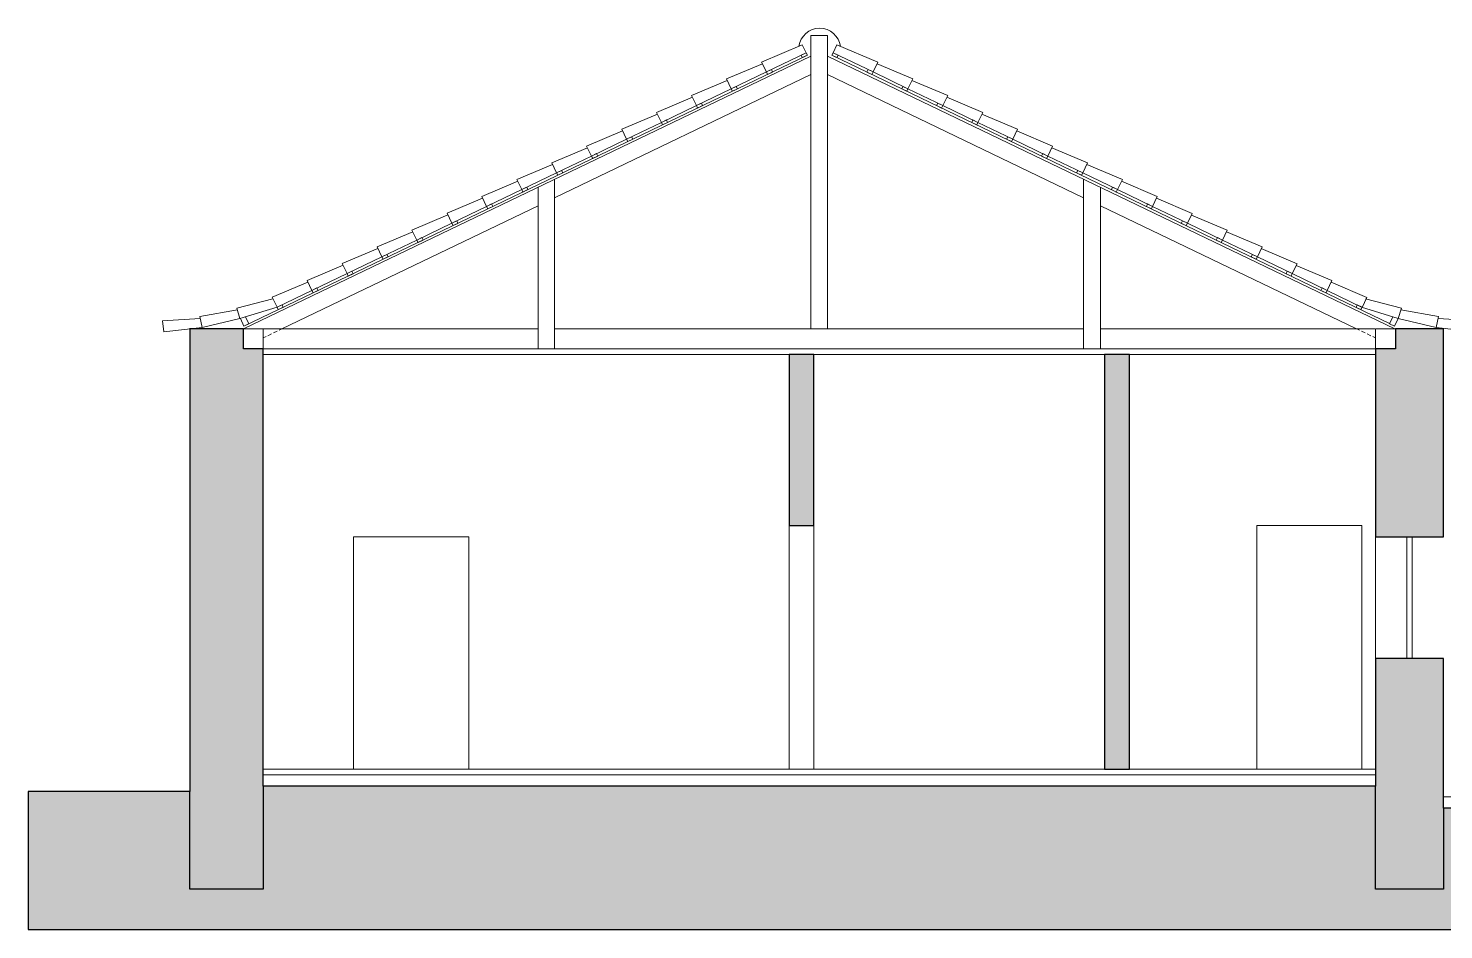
# Model space of a CAD drawing. Header units: millimetres. Extents: x 11716 to 31909, y -5900 to 914.
# Drawn here: x 11716 to 22413, y -5900 to 914 of the extents above; entities that cross this region are included whole.
import ezdxf

# ---------------------------------------------------------------- set-up
doc = ezdxf.new("R2010")
doc.units = ezdxf.units.MM
for name, color, linetype, lineweight in [('A-ALV-___-___-EXI', 250, 'Continuous', 25), ('A-BAS-___-___-EXI', 250, 'Continuous', 25), ('A-COB-___-___-EXI', 250, 'Continuous', 25), ('A-JAN-___-___-EXI', 250, 'Continuous', 25), ('A-PIS-___-___-EXI', 250, 'Continuous', 25), ('A-POR-___-___-EXI', 250, 'Continuous', 25)]:
    doc.layers.add(name, color=color, linetype=linetype, lineweight=lineweight)

msp = doc.modelspace()

# ---------------------------------------------------------------- hatches: boundary and pattern name
at = {"layer": 'A-ALV-___-___-EXI'}
h = msp.add_hatch(color=11, dxfattribs=at)
h.paths.add_polyline_path([(21897, -5594), (22413, -5594), (22413, -3851), (21897, -3851), (21897, -4981)])
h.paths.add_polyline_path([(25760, -5594), (25760, -4855), (25509, -4855), (25509, -5594)])
h.paths.add_polyline_path([(12937, -5594), (13492, -5594), (13492, -1510), (13342, -1510), (13342, -1359), (12937, -1359), (12937, -5320)])
h.paths.add_polyline_path([(22413, -2930), (22413, -1359), (22048, -1359), (22048, -1510), (21897, -1510), (21897, -2930)])
h = msp.add_hatch(color=11, dxfattribs=at)
h.paths.add_polyline_path([(25509, -4855), (25760, -4855), (25760, -4186), (25509, -4186)])
h.paths.add_polyline_path([(19851, -4687), (20039, -4687), (20039, -1552), (19851, -1552)])
h.paths.add_polyline_path([(17653, -2846), (17653, -1552), (17466, -1552), (17466, -2846)])
h.paths.add_polyline_path([(25760, -2720), (25760, -2344), (25509, -2344), (25509, -2720)])
at = {"layer": 'A-BAS-___-___-EXI', "true_color": 0xcb9898}
msp.add_hatch(color=253, dxfattribs=at).paths.add_polyline_path([(31909, -5900), (31909, -4939), (25760, -4939), (25760, -5594), (25509, -5594), (25509, -4981), (22413, -4981), (22413, -5594), (21897, -5594), (21897, -4814), (13492, -4814), (13492, -5594), (12937, -5594), (12937, -4855), (11716, -4855), (11716, -5900)])

# ---------------------------------------------------------------- linework, layer by layer
at = {"layer": 'A-ALV-___-___-EXI'}
for points in [[(13492, -4814), (13492, -1510), (13342, -1510), (13342, -1359), (12937, -1359), (12937, -4855)], [(22413, -4981), (22413, -3851), (21897, -3851), (21897, -4814)]]:
    msp.add_lwpolyline(points, dxfattribs=at)
for points in [[(22413, -1359), (22048, -1359), (22048, -1510), (21897, -1510), (21897, -2930), (22413, -2930)], [(17653, -2846), (17653, -1552), (17466, -1552), (17466, -2846)], [(19851, -1552), (19851, -4687), (20039, -4687), (20039, -1552)]]:
    msp.add_lwpolyline(points, close=True, dxfattribs=at)
at = {"layer": 'A-BAS-___-___-EXI'}
msp.add_lwpolyline([(11716, -5900), (31909, -5900), (31909, -4939), (25760, -4939), (25760, -5594), (25509, -5594), (25509, -4981), (22413, -4981), (22413, -5594), (21897, -5594), (21897, -4814), (13492, -4814), (13492, -5594), (12937, -5594), (12937, -4855), (11716, -4855)], close=True, dxfattribs=at)
at = {"layer": 'A-COB-___-___-EXI', "color": 28, "lineweight": 15}
for p, q in [((13342, -1359), (17630, 704)), ((13345, -1339), (17604, 710)), ((17756, 704), (22045, -1359)), ((17789, 710), (22010, -1320)), ((15694, -368), (17630, 565)), ((17756, 565), (19692, -368)), ((15569, -1510), (15569, -288)), ((15694, -1510), (15694, -228)), ((19692, -1510), (19692, -228)), ((19819, -1510), (19819, -288)), ((12933, -1359), (12937, -1359)), ((15569, -1359), (13492, -1359)), ((13597, -1376), (13569, -1389)), ((19692, -1359), (15694, -1359)), ((21778, -1369), (21758, -1359)), ((21821, -1389), (21792, -1376)), ((13513, -1416), (13492, -1426)), ((13555, -1396), (13527, -1410)), ((21863, -1410), (21835, -1396)), ((21897, -1426), (21877, -1416)), ((13492, -1510), (21894, -1510)), ((13492, -1552), (17466, -1552)), ((17653, -1552), (19851, -1552)), ((20039, -1552), (21894, -1552))]:
    msp.add_line(p, q, dxfattribs=at)
at = {"layer": 'A-COB-___-___-EXI', "color": 28, "lineweight": 15, "flags": 128}
for points in [[(17630, -1359), (17630, 859), (17756, 859), (17756, -1359), (19692, -1359)], [(17294, 584), (17029, 457), (16993, 532), (17264, 646)], [(18101, 584), (18364, 456), (18400, 532), (18131, 646)], [(17029, 457), (16765, 330), (16729, 405), (16999, 519)], [(18364, 456), (18628, 329), (18665, 405), (18394, 519)], [(16765, 330), (16501, 202), (16465, 278), (16735, 392)], [(18628, 329), (18893, 202), (18929, 278), (18658, 392)], [(16501, 202), (16237, 75), (16201, 151), (16472, 265)], [(18893, 202), (19156, 75), (19192, 151), (18923, 265)], [(16237, 75), (15973, -52), (15936, 24), (16207, 138)], [(19156, 75), (19421, -52), (19457, 24), (19186, 138)], [(15973, -52), (15709, -179), (15673, -103), (15943, 11)], [(19421, -52), (19685, -179), (19721, -103), (19451, 11)], [(15709, -179), (15445, -306), (15409, -230), (15679, -116)], [(19685, -179), (19948, -306), (19985, -230), (19715, -116)], [(15445, -306), (15180, -433), (15144, -357), (15415, -243)], [(19948, -306), (20213, -433), (20249, -358), (19978, -243)], [(13611, -1369), (13632, -1359), (15569, -428)], [(15180, -433), (14917, -560), (14881, -484), (15150, -370)], [(21894, -1359), (19819, -1359), (21754, -1359), (19819, -428)], [(20213, -433), (20477, -560), (20513, -485), (20243, -371)], [(14917, -560), (14652, -687), (14616, -611), (14887, -497)], [(20477, -560), (20741, -687), (20777, -612), (20507, -498)], [(14652, -687), (14388, -814), (14352, -738), (14623, -624)], [(20741, -687), (21005, -814), (21041, -739), (20771, -625)], [(14388, -814), (14125, -941), (14088, -865), (14358, -751)], [(21005, -814), (21269, -941), (21306, -866), (21035, -752)], [(14125, -941), (13860, -1068), (13824, -992), (14095, -878)], [(21269, -941), (21533, -1068), (21569, -993), (21298, -879)], [(13860, -1068), (13596, -1195), (13560, -1119), (13830, -1005)], [(21533, -1068), (21797, -1196), (21833, -1120), (21563, -1006)], [(13596, -1195), (13316, -1281), (13291, -1201), (13563, -1132)], [(21791, -1195), (22070, -1281), (22095, -1201), (21823, -1132)], [(13031, -1348), (12740, -1381), (12730, -1298), (13015, -1280)], [(13316, -1281), (13031, -1348), (13012, -1266), (13296, -1214)], [(13319, -1281), (13345, -1339), (13383, -1320), (13358, -1268)], [(22068, -1281), (22041, -1339), (22003, -1320), (22028, -1268)], [(22070, -1281), (22356, -1348), (22374, -1266), (22090, -1214)], [(22356, -1348), (22647, -1381), (22656, -1298), (22372, -1280)], [(13342, -1359), (13492, -1359), (13492, -1510)], [(13492, -1510), (13492, -1359), (13342, -1359)], [(22048, -1359), (21897, -1359), (21897, -1510)], [(22048, -1359), (21897, -1359), (21897, -1510)]]:
    msp.add_lwpolyline(points, dxfattribs=at)
for points in [[(17595, 729), (17294, 584), (17257, 659), (17566, 789)], [(17798, 729), (18101, 584), (18137, 659), (17827, 789)], [(17566, 692), (17604, 710), (17595, 729), (17557, 711)], [(17827, 692), (17789, 710), (17798, 729), (17836, 711)], [(17302, 565), (17340, 583), (17332, 602), (17294, 584)], [(18091, 565), (18054, 583), (18063, 602), (18101, 584)], [(17039, 438), (17076, 456), (17067, 475), (17029, 457)], [(18355, 438), (18318, 456), (18326, 475), (18364, 457)], [(16774, 311), (16812, 329), (16803, 348), (16765, 330)], [(18619, 311), (18581, 329), (18591, 348), (18628, 330)], [(16510, 184), (16548, 202), (16539, 221), (16501, 202)], [(18884, 184), (18846, 202), (18855, 221), (18893, 202)], [(16246, 57), (16284, 75), (16275, 94), (16237, 75)], [(19147, 57), (19110, 75), (19119, 94), (19156, 75)], [(15982, -70), (16020, -52), (16010, -33), (15973, -52)], [(19411, -70), (19374, -52), (19383, -33), (19421, -52)], [(15718, -197), (15755, -179), (15747, -160), (15709, -179)], [(19676, -197), (19638, -179), (19647, -160), (19685, -179)], [(15454, -324), (15492, -306), (15483, -287), (15445, -306)], [(19939, -324), (19902, -306), (19911, -287), (19949, -306)], [(15190, -451), (15227, -433), (15218, -414), (15180, -433)], [(20204, -451), (20166, -433), (20175, -414), (20213, -433)], [(14926, -578), (14963, -561), (14955, -541), (14917, -560)], [(20468, -578), (20430, -561), (20439, -541), (20477, -560)], [(14662, -705), (14700, -688), (14690, -668), (14652, -687)], [(20732, -705), (20694, -688), (20703, -668), (20741, -687)], [(14397, -832), (14435, -815), (14426, -795), (14388, -814)], [(20996, -832), (20958, -815), (20968, -795), (21005, -814)], [(14134, -959), (14172, -942), (14162, -922), (14125, -941)], [(21260, -959), (21223, -942), (21231, -922), (21269, -941)], [(13870, -1086), (13907, -1069), (13898, -1049), (13860, -1068)], [(21524, -1086), (21486, -1069), (21495, -1049), (21533, -1068)], [(13605, -1213), (13643, -1196), (13634, -1176), (13596, -1195)], [(21788, -1213), (21751, -1196), (21760, -1176), (21798, -1195)]]:
    msp.add_lwpolyline(points, close=True, dxfattribs=at)
at = {"layer": 'A-COB-___-___-EXI', "color": 18, "lineweight": 9}
for points in [[(17697, 914), (17618, 914), (17551, 856), (17540, 778)], [(17854, 778), (17843, 856), (17776, 914), (17697, 914)]]:
    msp.add_open_spline(points, degree=3, dxfattribs=at)
at = {"layer": 'A-JAN-___-___-EXI', "color": 28, "lineweight": 15}
for p, q in [((21897, -2930), (21897, -3851)), ((22135, -3851), (22135, -2930)), ((22176, -3851), (22176, -2930))]:
    msp.add_line(p, q, dxfattribs=at)
at = {"layer": 'A-PIS-___-___-EXI', "color": 28, "lineweight": 15}
for p, q in [((20039, -4687), (21897, -4687)), ((13496, -4730), (21897, -4730)), ((22413, -4897), (25509, -4897))]:
    msp.add_line(p, q, dxfattribs=at)
at = {"layer": 'A-PIS-___-___-EXI', "color": 28, "lineweight": 15, "flags": 128}
msp.add_lwpolyline([(13492, -4687), (13496, -4687), (19851, -4687)], dxfattribs=at)
at = {"layer": 'A-POR-___-___-EXI', "color": 28, "lineweight": 15}
for p, q in [((17466, -2846), (17466, -4687)), ((17653, -2846), (17653, -4687))]:
    msp.add_line(p, q, dxfattribs=at)
at = {"layer": 'A-POR-___-___-EXI', "color": 28, "lineweight": 15, "flags": 128}
for points in [[(21000, -4687), (21000, -2846), (21795, -2846), (21795, -4687)], [(14174, -4687), (14174, -2930), (15046, -2930), (15046, -4687)]]:
    msp.add_lwpolyline(points, dxfattribs=at)

doc.saveas('drawing.dxf')
